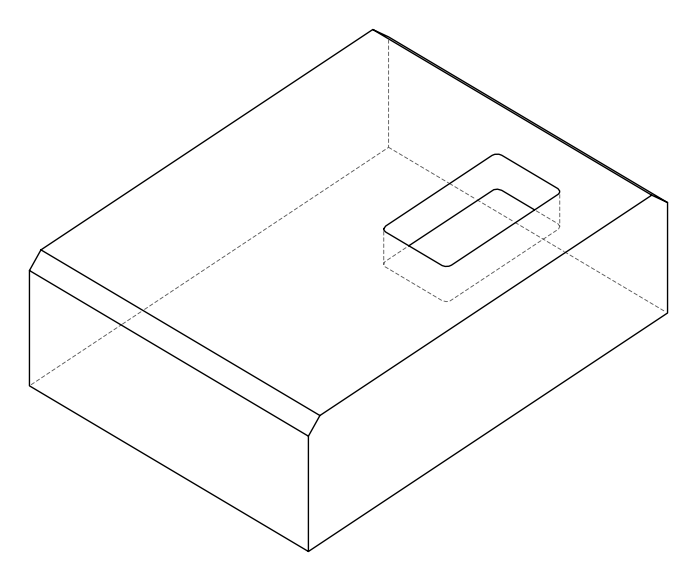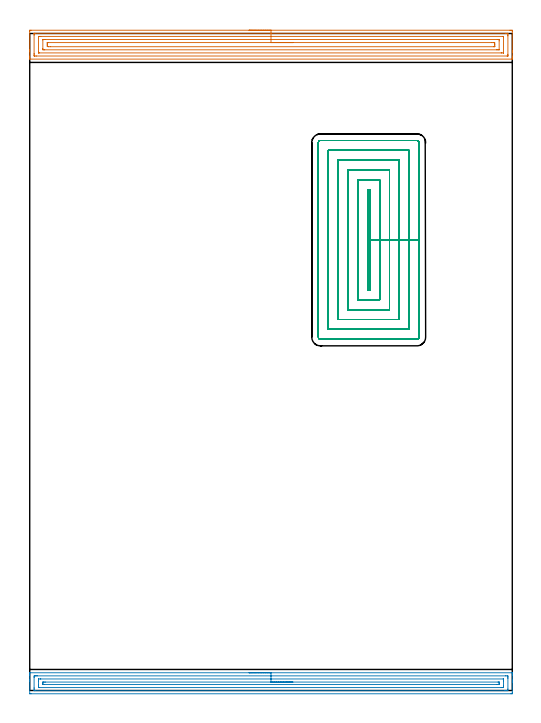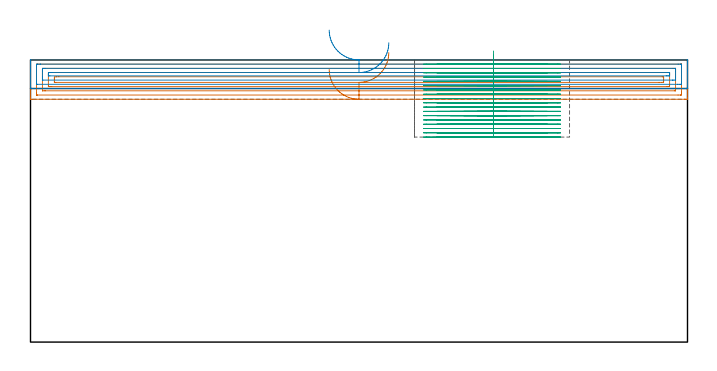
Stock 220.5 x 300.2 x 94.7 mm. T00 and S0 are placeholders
(PLAN: 3 operations, 1 tool changes, 58.1 min)
(1 AREA_MILL | FG_CHAMFER_SURFACE | UGT0205_001 | 9.08 min | 19210 mm3)
(2 AREA_MILL_1 | FG_CHAMFER_SURFACE_1 | UGT0205_001 | 7.25 min | 10162 mm3)
(3 MILL_RECTANGULAR_POCKET | POCKET_RECTANGULAR_STRAIGHT | NXT0201_008 | Follow Part, ap 1.5, ae 75% | 41.74 min | 130056 mm3)
(TOOL UGT0205_001 | Chamfer Mill 20 x 3 x 45 deg. | D20 FL50 Z2)
(TOOL NXT0201_008 | ENDMILL 6mm [2P460-0600-NA 1630] | D6 FL26 Z6)
(OP 1 AREA_MILL)
G17 G21 G94 G90
T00 M6
G54
G17 G0 G90 X100.25 Y301.7 S1061 M3
G43 Z104.7 H0
Z91.5
G94 G1 X100.288 Z90.628 F250.
X100.402 Z89.764
X100.591 Z88.912
X100.853 Z88.08
X101.187 Z87.274
X101.59 Z86.5
X102.058 Z85.764
X102.59 Z85.072
X103.179 Z84.429
X103.822 Z83.84
X104.514 Z83.309
X105.25 Z82.84
X106.024 Z82.437
X106.83 Z82.103
X107.662 Z81.841
X108.514 Z81.652
X109.378 Z81.538
X110.25 Z81.5
X219.465
X219.908 Y301.699 Z81.501
X220.345 Y301.695 Z81.503
X220.49 Y301.691 Z81.506
X220.5 Y301.263 Z81.934
Y292.459 Z90.736
Y291.868 Z91.329
Y291.578 Z91.618
Y289.817 Z93.377
Y289.238 Z93.961
Y288.937 Z94.262
X220.499 Y288.787 Z94.412
X220.49 Y288.506 Z94.693
X220.353 Y288.5 Z94.7
X0.147
X0.01 Y288.506 Z94.693
X0. Y288.788 Z94.411
Y289.238 Z93.961
Y289.817 Z93.377
Y291.868 Z91.329
Y292.459 Z90.736
Y292.898 Z90.298
Y301.263 Z81.934
X0.003 Y301.561 Z81.636
X0.01 Y301.692 Z81.505
X0.142 Y301.699 Z81.499
X0.592 Y301.7 Z81.5
X110.25
Y300.286 Z82.914
X217.331
X218.124 Y300.285 Z82.915
X218.224 Y300.284 Z82.916
X218.475 Y300.279 Z82.921
X218.49 Y300.198 Z83.002
X218.497 Y300.015 Z83.185
X218.499 Y299.502 Z83.698
X218.5 Y299.131 Z84.069
X218.499 Y290.698 Z92.502
X218.498 Y290.329 Z92.871
X218.49 Y289.957 Z93.243
X218.487 Y289.92 Z93.28
X218.47 Y289.919 Z93.281
X218.422 Y289.916 Z93.284
X218.323 Y289.915 Z93.285
X218.124 Y289.914 Z93.286
X3.169
X2.376 Y289.915 Z93.285
X2.276 Y289.916 Z93.284
X2.025 Y289.921 Z93.279
X2.01 Y290.002 Z93.198
X2.003 Y290.185 Z93.015
X2.001 Y290.698 Z92.502
X2. Y291.069 Z92.131
Y299.502 Z83.698
X2.002 Y299.871 Z83.329
X2.01 Y300.243 Z82.957
X2.013 Y300.28 Z82.92
X2.03 Y300.281 Z82.919
X2.078 Y300.284 Z82.916
X2.177 Y300.285 Z82.915
X2.376 Y300.286 Z82.914
X110.25
Y298.872 Z84.328
X216.089 Y298.871 Z84.329
X216.341 Y298.87 Z84.33
X216.425 Y298.868 Z84.332
X216.484 Y298.865 Z84.335
X216.49 Y298.778 Z84.422
X216.497 Y298.622 Z84.578
X216.5 Y298.465 Z84.735
X216.499 Y291.423 Z91.777
X216.495 Y291.37 Z91.83
X216.49 Y291.335 Z91.865
X216.467 Y291.333 Z91.867
X216.341 Y291.331 Z91.869
X215.703 Y291.329 Z91.871
X215.45 Y291.328 Z91.872
X4.411 Y291.329 Z91.871
X4.159 Y291.33 Z91.87
X4.075 Y291.332 Z91.868
X4.016 Y291.335 Z91.865
X4.01 Y291.422 Z91.778
X4.003 Y291.578 Z91.622
X4. Y291.734 Z91.466
X4.001 Y298.777 Z84.423
X4.005 Y298.83 Z84.37
X4.01 Y298.865 Z84.335
X4.033 Y298.867 Z84.333
X4.159 Y298.869 Z84.331
X4.797 Y298.871 Z84.329
X5.05
X110.25 Y298.872 Z84.328
Y297.457 Z85.743
X213.667
X213.956 Y297.456 Z85.744
X214.388 Y297.452 Z85.748
X214.485 Y297.45 Z85.75
X214.5 Y296.861 Z86.339
X214.499 Y292.928 Z90.272
X214.497 Y292.825 Z90.375
X214.494 Y292.774 Z90.426
X214.491 Y292.753 Z90.447
X214.47 Y292.75 Z90.45
X214.267 Y292.746 Z90.454
X213.667 Y292.743 Z90.457
X213.379
X6.833
X6.544 Y292.744 Z90.456
X6.112 Y292.748 Z90.452
X6.015 Y292.75 Z90.45
X6. Y293.339 Z89.861
X6.001 Y297.272 Z85.928
X6.003 Y297.375 Z85.825
X6.006 Y297.426 Z85.774
X6.009 Y297.447 Z85.753
X6.03 Y297.45 Z85.75
X6.233 Y297.454 Z85.746
X6.833 Y297.457 Z85.743
X7.121
X110.25
Y296.043 Z87.157
X210.992
X211.824 Y296.039 Z87.161
X211.884 Y296.036 Z87.164
X212.49 Y295.98 Z87.22
X212.498 Y295.374 Z87.826
X212.499 Y295.1 Z88.1
Y294.492 Z88.708
X212.496 Y294.22 Z88.98
X212.494 Y294.182 Z89.018
X212.491 Y294.169 Z89.031
X212.391 Y294.164 Z89.036
X212.138 Y294.159 Z89.041
X212.011 Y294.157 Z89.043
X9.508
X8.676 Y294.161 Z89.039
X8.616 Y294.164 Z89.036
X8.01 Y294.22 Z88.98
X8.002 Y294.826 Z88.374
X8.001 Y295.1 Z88.1
Y295.708 Z87.492
X8.004 Y295.98 Z87.22
X8.006 Y296.018 Z87.182
X8.009 Y296.031 Z87.169
X8.109 Y296.036 Z87.164
X8.362 Y296.041 Z87.159
X8.489 Y296.043 Z87.157
X110.25
X111.122 Z87.195
X111.986 Z87.309
X112.838 Z87.498
X113.67 Z87.76
X114.476 Z88.094
X115.25 Z88.497
X115.986 Z88.965
X116.678 Z89.496
X117.321 Z90.086
X117.91 Z90.729
X118.442 Z91.421
X118.91 Z92.157
X119.313 Z92.931
X119.647 Z93.737
X119.909 Z94.569
X120.098 Z95.42
X120.212 Z96.285
X120.25 Z97.157
G0 Z104.7
M5
M2
(OP 2 AREA_MILL_1)
G17 G21 G94 G90
T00 M6
G54
G17 G0 G90 X100.25 Y8.1 S1061 M3
G43 Z104.7 H0
G94 G1 X100.288 Z103.828 F250.
X100.402 Z102.963
X100.591 Z102.112
X100.853 Z101.28
X101.187 Z100.474
X101.59 Z99.7
X102.058 Z98.964
X102.59 Z98.272
X103.179 Z97.629
X103.822 Z97.039
X104.514 Z96.508
X105.25 Z96.04
X106.024 Z95.637
X106.83 Z95.303
X107.662 Z95.041
X108.514 Z94.852
X109.378 Z94.738
X110.25 Z94.7
X220.353
X220.49 Y8.098 Z94.689
X220.497 Y7.968 Z94.56
X220.5 Y7.831 Z94.43
Y7.392 Z93.991
Y6.813 Z93.408
Y4.768 Z91.365
Y4.178 Z90.773
Y3.595 Z90.19
Y-0.797 Z85.8
X220.496 Y-1.092 Z85.505
X220.49 Y-1.492 Z85.105
X220.317 Y-1.496 Z85.102
X219.908 Y-1.5 Z85.1
X0.592
X0.11 Y-1.495 Z85.103
X0.01 Y-1.492 Z85.106
X0. Y-1.386 Z85.211
Y4.178 Z90.773
Y4.768 Z91.365
Y5.057 Z91.653
Y6.813 Z93.408
Y7.392 Z93.991
Y7.831 Z94.43
X0.003 Y7.968 Z94.56
X0.01 Y8.098 Z94.689
X0.147 Y8.1 Z94.7
X110.25
Y6.686 Z93.286
X217.363
X218.124 Y6.685 Z93.285
X218.256 Y6.683 Z93.283
X218.463 Y6.679 Z93.279
X218.49 Y6.611 Z93.211
X218.496 Y6.447 Z93.047
X218.499 Y5.935 Z92.535
X218.5 Y5.565 Z92.165
X218.499 Y0.665 Z87.265
X218.497 Y0.298 Z86.898
X218.49 Y-0.068 Z86.532
X218.124 Y-0.081 Z86.519
X217.992 Y-0.083 Z86.517
X217.233 Y-0.086 Z86.514
X217.103
X2.376 Y-0.085 Z86.515
X2.244 Y-0.084 Z86.516
X2.037 Y-0.079 Z86.521
X2.01 Y-0.011 Z86.589
X2.004 Y0.153 Z86.753
X2.001 Y0.665 Z87.265
X2. Y1.173 Z87.773
X2.001 Y5.935 Z92.535
X2.003 Y6.302 Z92.902
X2.01 Y6.668 Z93.268
X2.376 Y6.68 Z93.28
X2.508 Y6.683 Z93.283
X3.267 Y6.686 Z93.286
X3.397
X110.25
Y5.271 Z91.871
X216.341
X216.414 Y5.27 Z91.87
X216.471 Y5.267 Z91.867
X216.484 Y5.265 Z91.865
X216.49 Y5.256 Z91.856
X216.494 Y5.213 Z91.813
X216.498 Y5.057 Z91.657
X216.5 Y4.901 Z91.501
Y4.178 Z90.778
Y2.265 Z88.865
X216.498 Y1.543 Z88.143
X216.496 Y1.391 Z87.991
X216.491 Y1.341 Z87.941
X216.449 Y1.335 Z87.935
X216.341 Y1.334 Z87.934
X215.667 Y1.329 Z87.929
X215.45
X4.159
X4.086 Y1.33 Z87.93
X4.029 Y1.333 Z87.933
X4.016 Y1.335 Z87.935
X4.01 Y1.344 Z87.944
X4.006 Y1.387 Z87.987
X4.002 Y1.543 Z88.143
X4. Y1.699 Z88.299
Y2.422 Z89.022
Y4.334 Z90.934
X4.002 Y5.057 Z91.657
X4.004 Y5.209 Z91.809
X4.009 Y5.259 Z91.859
X4.051 Y5.264 Z91.864
X4.159 Y5.266 Z91.866
X4.833 Y5.271 Z91.871
X5.05
X110.25
Y3.857 Z90.457
X213.993
X214.383 Y3.853 Z90.453
X214.466 Y3.85 Z90.45
X214.49 Y3.843 Z90.443
X214.494 Y3.803 Z90.403
X214.497 Y3.714 Z90.314
X214.5 Y3.358 Z89.958
Y3.3 Z89.9
X214.494 Y2.89 Z89.49
X214.49 Y2.788 Z89.388
X214.481 Y2.749 Z89.349
X214.421 Y2.747 Z89.347
X214.231 Y2.744 Z89.344
X213.667 Y2.743 Z89.343
X213.341
X6.507
X6.117 Y2.747 Z89.347
X6.034 Y2.75 Z89.35
X6.01 Y2.756 Z89.356
X6.006 Y2.797 Z89.397
X6.003 Y2.885 Z89.485
X6. Y3.242 Z89.842
Y3.3 Z89.9
X6.006 Y3.71 Z90.31
X6.01 Y3.812 Z90.412
X6.019 Y3.851 Z90.451
X6.079 Y3.853 Z90.453
X6.269 Y3.856 Z90.456
X6.833 Y3.857 Z90.457
X7.159
X110.25
X111.122 Z90.495
X111.986 Z90.609
X112.838 Z90.798
X113.67 Z91.06
X114.476 Z91.394
X115.25 Z91.797
X115.986 Z92.266
X116.678 Z92.797
X117.321 Z93.386
X117.91 Z94.029
X118.442 Z94.722
X118.91 Z95.457
X119.313 Z96.231
X119.647 Z97.037
X119.909 Z97.869
X120.098 Z98.721
X120.212 Z99.586
X120.25 Z100.457
G0 Z104.7
M5
M2
(OP 3 MILL_RECTANGULAR_POCKET)
G17 G21 G94 G90
T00 M6
G54
G17 G0 G90 X155.4 Y189.334 S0 M3
G43 Z104.7 H1
Z97.7
G94 G1 Y205.9 Z93.261 F250.
Y228.8 F500.
X154.4
Y183.
X155.4
Y205.9
X159.9
Y233.3
X149.9
Y178.5
X159.9
Y205.9
X164.4
Y237.8
X145.4
Y174.
X164.4
Y205.9
X168.9
Y242.3
X140.9
Y169.5
X168.9
Y205.9
X173.4
Y246.8
X136.4
Y165.
X173.4
Y205.9
X177.9
Y250.4
G3 X177. Y251.3 R0.9
G1 X132.8
G3 X131.9 Y250.4 R0.9
G1 Y161.4
G3 X132.8 Y160.5 R0.9
G1 X177.
G3 X177.9 Y161.4 R0.9
G1 Y205.9
Y206.9
G0 X155.4 Y189.334 Z96.261
G1 Y205.9 Z91.822 F250.
Y228.8 F500.
X154.4
Y183.
X155.4
Y205.9
X159.9
Y233.3
X149.9
Y178.5
X159.9
Y205.9
X164.4
Y237.8
X145.4
Y174.
X164.4
Y205.9
X168.9
Y242.3
X140.9
Y169.5
X168.9
Y205.9
X173.4
Y246.8
X136.4
Y165.
X173.4
Y205.9
X177.9
Y250.4
G3 X177. Y251.3 R0.9
G1 X132.8
G3 X131.9 Y250.4 R0.9
G1 Y161.4
G3 X132.8 Y160.5 R0.9
G1 X177.
G3 X177.9 Y161.4 R0.9
G1 Y205.9
Y206.9
G0 X155.4 Y189.334 Z94.822
G1 Y205.9 Z90.383 F250.
Y228.8 F500.
X154.4
Y183.
X155.4
Y205.9
X159.9
Y233.3
X149.9
Y178.5
X159.9
Y205.9
X164.4
Y237.8
X145.4
Y174.
X164.4
Y205.9
X168.9
Y242.3
X140.9
Y169.5
X168.9
Y205.9
X173.4
Y246.8
X136.4
Y165.
X173.4
Y205.9
X177.9
Y250.4
G3 X177. Y251.3 R0.9
G1 X132.8
G3 X131.9 Y250.4 R0.9
G1 Y161.4
G3 X132.8 Y160.5 R0.9
G1 X177.
G3 X177.9 Y161.4 R0.9
G1 Y205.9
Y206.9
G0 X155.4 Y189.334 Z93.383
G1 Y205.9 Z88.944 F250.
Y228.8 F500.
X154.4
Y183.
X155.4
Y205.9
X159.9
Y233.3
X149.9
Y178.5
X159.9
Y205.9
X164.4
Y237.8
X145.4
Y174.
X164.4
Y205.9
X168.9
Y242.3
X140.9
Y169.5
X168.9
Y205.9
X173.4
Y246.8
X136.4
Y165.
X173.4
Y205.9
X177.9
Y250.4
G3 X177. Y251.3 R0.9
G1 X132.8
G3 X131.9 Y250.4 R0.9
G1 Y161.4
G3 X132.8 Y160.5 R0.9
G1 X177.
G3 X177.9 Y161.4 R0.9
G1 Y205.9
Y206.9
G0 X155.4 Y189.334 Z91.944
G1 Y205.9 Z87.505 F250.
Y228.8 F500.
X154.4
Y183.
X155.4
Y205.9
X159.9
Y233.3
X149.9
Y178.5
X159.9
Y205.9
X164.4
Y237.8
X145.4
Y174.
X164.4
Y205.9
X168.9
Y242.3
X140.9
Y169.5
X168.9
Y205.9
X173.4
Y246.8
X136.4
Y165.
X173.4
Y205.9
X177.9
Y250.4
G3 X177. Y251.3 R0.9
G1 X132.8
G3 X131.9 Y250.4 R0.9
G1 Y161.4
G3 X132.8 Y160.5 R0.9
G1 X177.
G3 X177.9 Y161.4 R0.9
G1 Y205.9
Y206.9
G0 X155.4 Y189.334 Z90.505
G1 Y205.9 Z86.067 F250.
Y228.8 F500.
X154.4
Y183.
X155.4
Y205.9
X159.9
Y233.3
X149.9
Y178.5
X159.9
Y205.9
X164.4
Y237.8
X145.4
Y174.
X164.4
Y205.9
X168.9
Y242.3
X140.9
Y169.5
X168.9
Y205.9
X173.4
Y246.8
X136.4
Y165.
X173.4
Y205.9
X177.9
Y250.4
G3 X177. Y251.3 R0.9
G1 X132.8
G3 X131.9 Y250.4 R0.9
G1 Y161.4
G3 X132.8 Y160.5 R0.9
G1 X177.
G3 X177.9 Y161.4 R0.9
G1 Y205.9
Y206.9
G0 X155.4 Y189.334 Z89.067
G1 Y205.9 Z84.628 F250.
Y228.8 F500.
X154.4
Y183.
X155.4
Y205.9
X159.9
Y233.3
X149.9
Y178.5
X159.9
Y205.9
X164.4
Y237.8
X145.4
Y174.
X164.4
Y205.9
X168.9
Y242.3
X140.9
Y169.5
X168.9
Y205.9
X173.4
Y246.8
X136.4
Y165.
X173.4
Y205.9
X177.9
Y250.4
G3 X177. Y251.3 R0.9
G1 X132.8
G3 X131.9 Y250.4 R0.9
G1 Y161.4
G3 X132.8 Y160.5 R0.9
G1 X177.
G3 X177.9 Y161.4 R0.9
G1 Y205.9
Y206.9
G0 X155.4 Y189.334 Z87.628
G1 Y205.9 Z83.189 F250.
Y228.8 F500.
X154.4
Y183.
X155.4
Y205.9
X159.9
Y233.3
X149.9
Y178.5
X159.9
Y205.9
X164.4
Y237.8
X145.4
Y174.
X164.4
Y205.9
X168.9
Y242.3
X140.9
Y169.5
X168.9
Y205.9
X173.4
Y246.8
X136.4
Y165.
X173.4
Y205.9
X177.9
Y250.4
G3 X177. Y251.3 R0.9
G1 X132.8
G3 X131.9 Y250.4 R0.9
G1 Y161.4
G3 X132.8 Y160.5 R0.9
G1 X177.
G3 X177.9 Y161.4 R0.9
G1 Y205.9
Y206.9
G0 X155.4 Y189.334 Z86.189
G1 Y205.9 Z81.75 F250.
Y228.8 F500.
X154.4
Y183.
X155.4
Y205.9
X159.9
Y233.3
X149.9
Y178.5
X159.9
Y205.9
X164.4
Y237.8
X145.4
Y174.
X164.4
Y205.9
X168.9
Y242.3
X140.9
Y169.5
X168.9
Y205.9
X173.4
Y246.8
X136.4
Y165.
X173.4
Y205.9
X177.9
Y250.4
G3 X177. Y251.3 R0.9
G1 X132.8
G3 X131.9 Y250.4 R0.9
G1 Y161.4
G3 X132.8 Y160.5 R0.9
G1 X177.
G3 X177.9 Y161.4 R0.9
G1 Y205.9
Y206.9
G0 X155.4 Y189.334 Z84.75
G1 Y205.9 Z80.311 F250.
Y228.8 F500.
X154.4
Y183.
X155.4
Y205.9
X159.9
Y233.3
X149.9
Y178.5
X159.9
Y205.9
X164.4
Y237.8
X145.4
Y174.
X164.4
Y205.9
X168.9
Y242.3
X140.9
Y169.5
X168.9
Y205.9
X173.4
Y246.8
X136.4
Y165.
X173.4
Y205.9
X177.9
Y250.4
G3 X177. Y251.3 R0.9
G1 X132.8
G3 X131.9 Y250.4 R0.9
G1 Y161.4
G3 X132.8 Y160.5 R0.9
G1 X177.
G3 X177.9 Y161.4 R0.9
G1 Y205.9
Y206.9
G0 X155.4 Y189.334 Z83.311
G1 Y205.9 Z78.872 F250.
Y228.8 F500.
X154.4
Y183.
X155.4
Y205.9
X159.9
Y233.3
X149.9
Y178.5
X159.9
Y205.9
X164.4
Y237.8
X145.4
Y174.
X164.4
Y205.9
X168.9
Y242.3
X140.9
Y169.5
X168.9
Y205.9
X173.4
Y246.8
X136.4
Y165.
X173.4
Y205.9
X177.9
Y250.4
G3 X177. Y251.3 R0.9
G1 X132.8
G3 X131.9 Y250.4 R0.9
G1 Y161.4
G3 X132.8 Y160.5 R0.9
G1 X177.
G3 X177.9 Y161.4 R0.9
G1 Y205.9
Y206.9
G0 X155.4 Y189.334 Z81.872
G1 Y205.9 Z77.433 F250.
Y228.8 F500.
X154.4
Y183.
X155.4
Y205.9
X159.9
Y233.3
X149.9
Y178.5
X159.9
Y205.9
X164.4
Y237.8
X145.4
Y174.
X164.4
Y205.9
X168.9
Y242.3
X140.9
Y169.5
X168.9
Y205.9
X173.4
Y246.8
X136.4
Y165.
X173.4
Y205.9
X177.9
Y250.4
G3 X177. Y251.3 R0.9
G1 X132.8
G3 X131.9 Y250.4 R0.9
G1 Y161.4
G3 X132.8 Y160.5 R0.9
G1 X177.
G3 X177.9 Y161.4 R0.9
G1 Y205.9
Y206.9
G0 X155.4 Y189.334 Z80.433
G1 Y205.9 Z75.994 F250.
Y228.8 F500.
X154.4
Y183.
X155.4
Y205.9
X159.9
Y233.3
X149.9
Y178.5
X159.9
Y205.9
X164.4
Y237.8
X145.4
Y174.
X164.4
Y205.9
X168.9
Y242.3
X140.9
Y169.5
X168.9
Y205.9
X173.4
Y246.8
X136.4
Y165.
X173.4
Y205.9
X177.9
Y250.4
G3 X177. Y251.3 R0.9
G1 X132.8
G3 X131.9 Y250.4 R0.9
G1 Y161.4
G3 X132.8 Y160.5 R0.9
G1 X177.
G3 X177.9 Y161.4 R0.9
G1 Y205.9
Y206.9
G0 X155.4 Y189.334 Z78.994
G1 Y205.9 Z74.556 F250.
Y228.8 F500.
X154.4
Y183.
X155.4
Y205.9
X159.9
Y233.3
X149.9
Y178.5
X159.9
Y205.9
X164.4
Y237.8
X145.4
Y174.
X164.4
Y205.9
X168.9
Y242.3
X140.9
Y169.5
X168.9
Y205.9
X173.4
Y246.8
X136.4
Y165.
X173.4
Y205.9
X177.9
Y250.4
G3 X177. Y251.3 R0.9
G1 X132.8
G3 X131.9 Y250.4 R0.9
G1 Y161.4
G3 X132.8 Y160.5 R0.9
G1 X177.
G3 X177.9 Y161.4 R0.9
G1 Y205.9
Y206.9
G0 X155.4 Y189.334 Z77.556
G1 Y205.9 Z73.117 F250.
Y228.8 F500.
X154.4
Y183.
X155.4
Y205.9
X159.9
Y233.3
X149.9
Y178.5
X159.9
Y205.9
X164.4
Y237.8
X145.4
Y174.
X164.4
Y205.9
X168.9
Y242.3
X140.9
Y169.5
X168.9
Y205.9
X173.4
Y246.8
X136.4
Y165.
X173.4
Y205.9
X177.9
Y250.4
G3 X177. Y251.3 R0.9
G1 X132.8
G3 X131.9 Y250.4 R0.9
G1 Y161.4
G3 X132.8 Y160.5 R0.9
G1 X177.
G3 X177.9 Y161.4 R0.9
G1 Y205.9
Y206.9
G0 X155.4 Y189.334 Z76.117
G1 Y205.9 Z71.678 F250.
Y228.8 F500.
X154.4
Y183.
X155.4
Y205.9
X159.9
Y233.3
X149.9
Y178.5
X159.9
Y205.9
X164.4
Y237.8
X145.4
Y174.
X164.4
Y205.9
X168.9
Y242.3
X140.9
Y169.5
X168.9
Y205.9
X173.4
Y246.8
X136.4
Y165.
X173.4
Y205.9
X177.9
Y250.4
G3 X177. Y251.3 R0.9
G1 X132.8
G3 X131.9 Y250.4 R0.9
G1 Y161.4
G3 X132.8 Y160.5 R0.9
G1 X177.
G3 X177.9 Y161.4 R0.9
G1 Y205.9
Y206.9
G0 X155.4 Y189.334 Z74.678
G1 Y205.9 Z70.239 F250.
Y228.8 F500.
X154.4
Y183.
X155.4
Y205.9
X159.9
Y233.3
X149.9
Y178.5
X159.9
Y205.9
X164.4
Y237.8
X145.4
Y174.
X164.4
Y205.9
X168.9
Y242.3
X140.9
Y169.5
X168.9
Y205.9
X173.4
Y246.8
X136.4
Y165.
X173.4
Y205.9
X177.9
Y250.4
G3 X177. Y251.3 R0.9
G1 X132.8
G3 X131.9 Y250.4 R0.9
G1 Y161.4
G3 X132.8 Y160.5 R0.9
G1 X177.
G3 X177.9 Y161.4 R0.9
G1 Y205.9
Y206.9
G0 X155.4 Y189.334 Z73.239
G1 Y205.9 Z68.8 F250.
Y228.8 F500.
X154.4
Y183.
X155.4
Y205.9
X159.9
Y233.3
X149.9
Y178.5
X159.9
Y205.9
X164.4
Y237.8
X145.4
Y174.
X164.4
Y205.9
X168.9
Y242.3
X140.9
Y169.5
X168.9
Y205.9
X173.4
Y246.8
X136.4
Y165.
X173.4
Y205.9
X177.9
Y250.4
G3 X177. Y251.3 R0.9
G1 X132.8
G3 X131.9 Y250.4 R0.9
G1 Y161.4
G3 X132.8 Y160.5 R0.9
G1 X177.
G3 X177.9 Y161.4 R0.9
G1 Y205.9
Y206.9
G0 Z104.7
M5
M2
